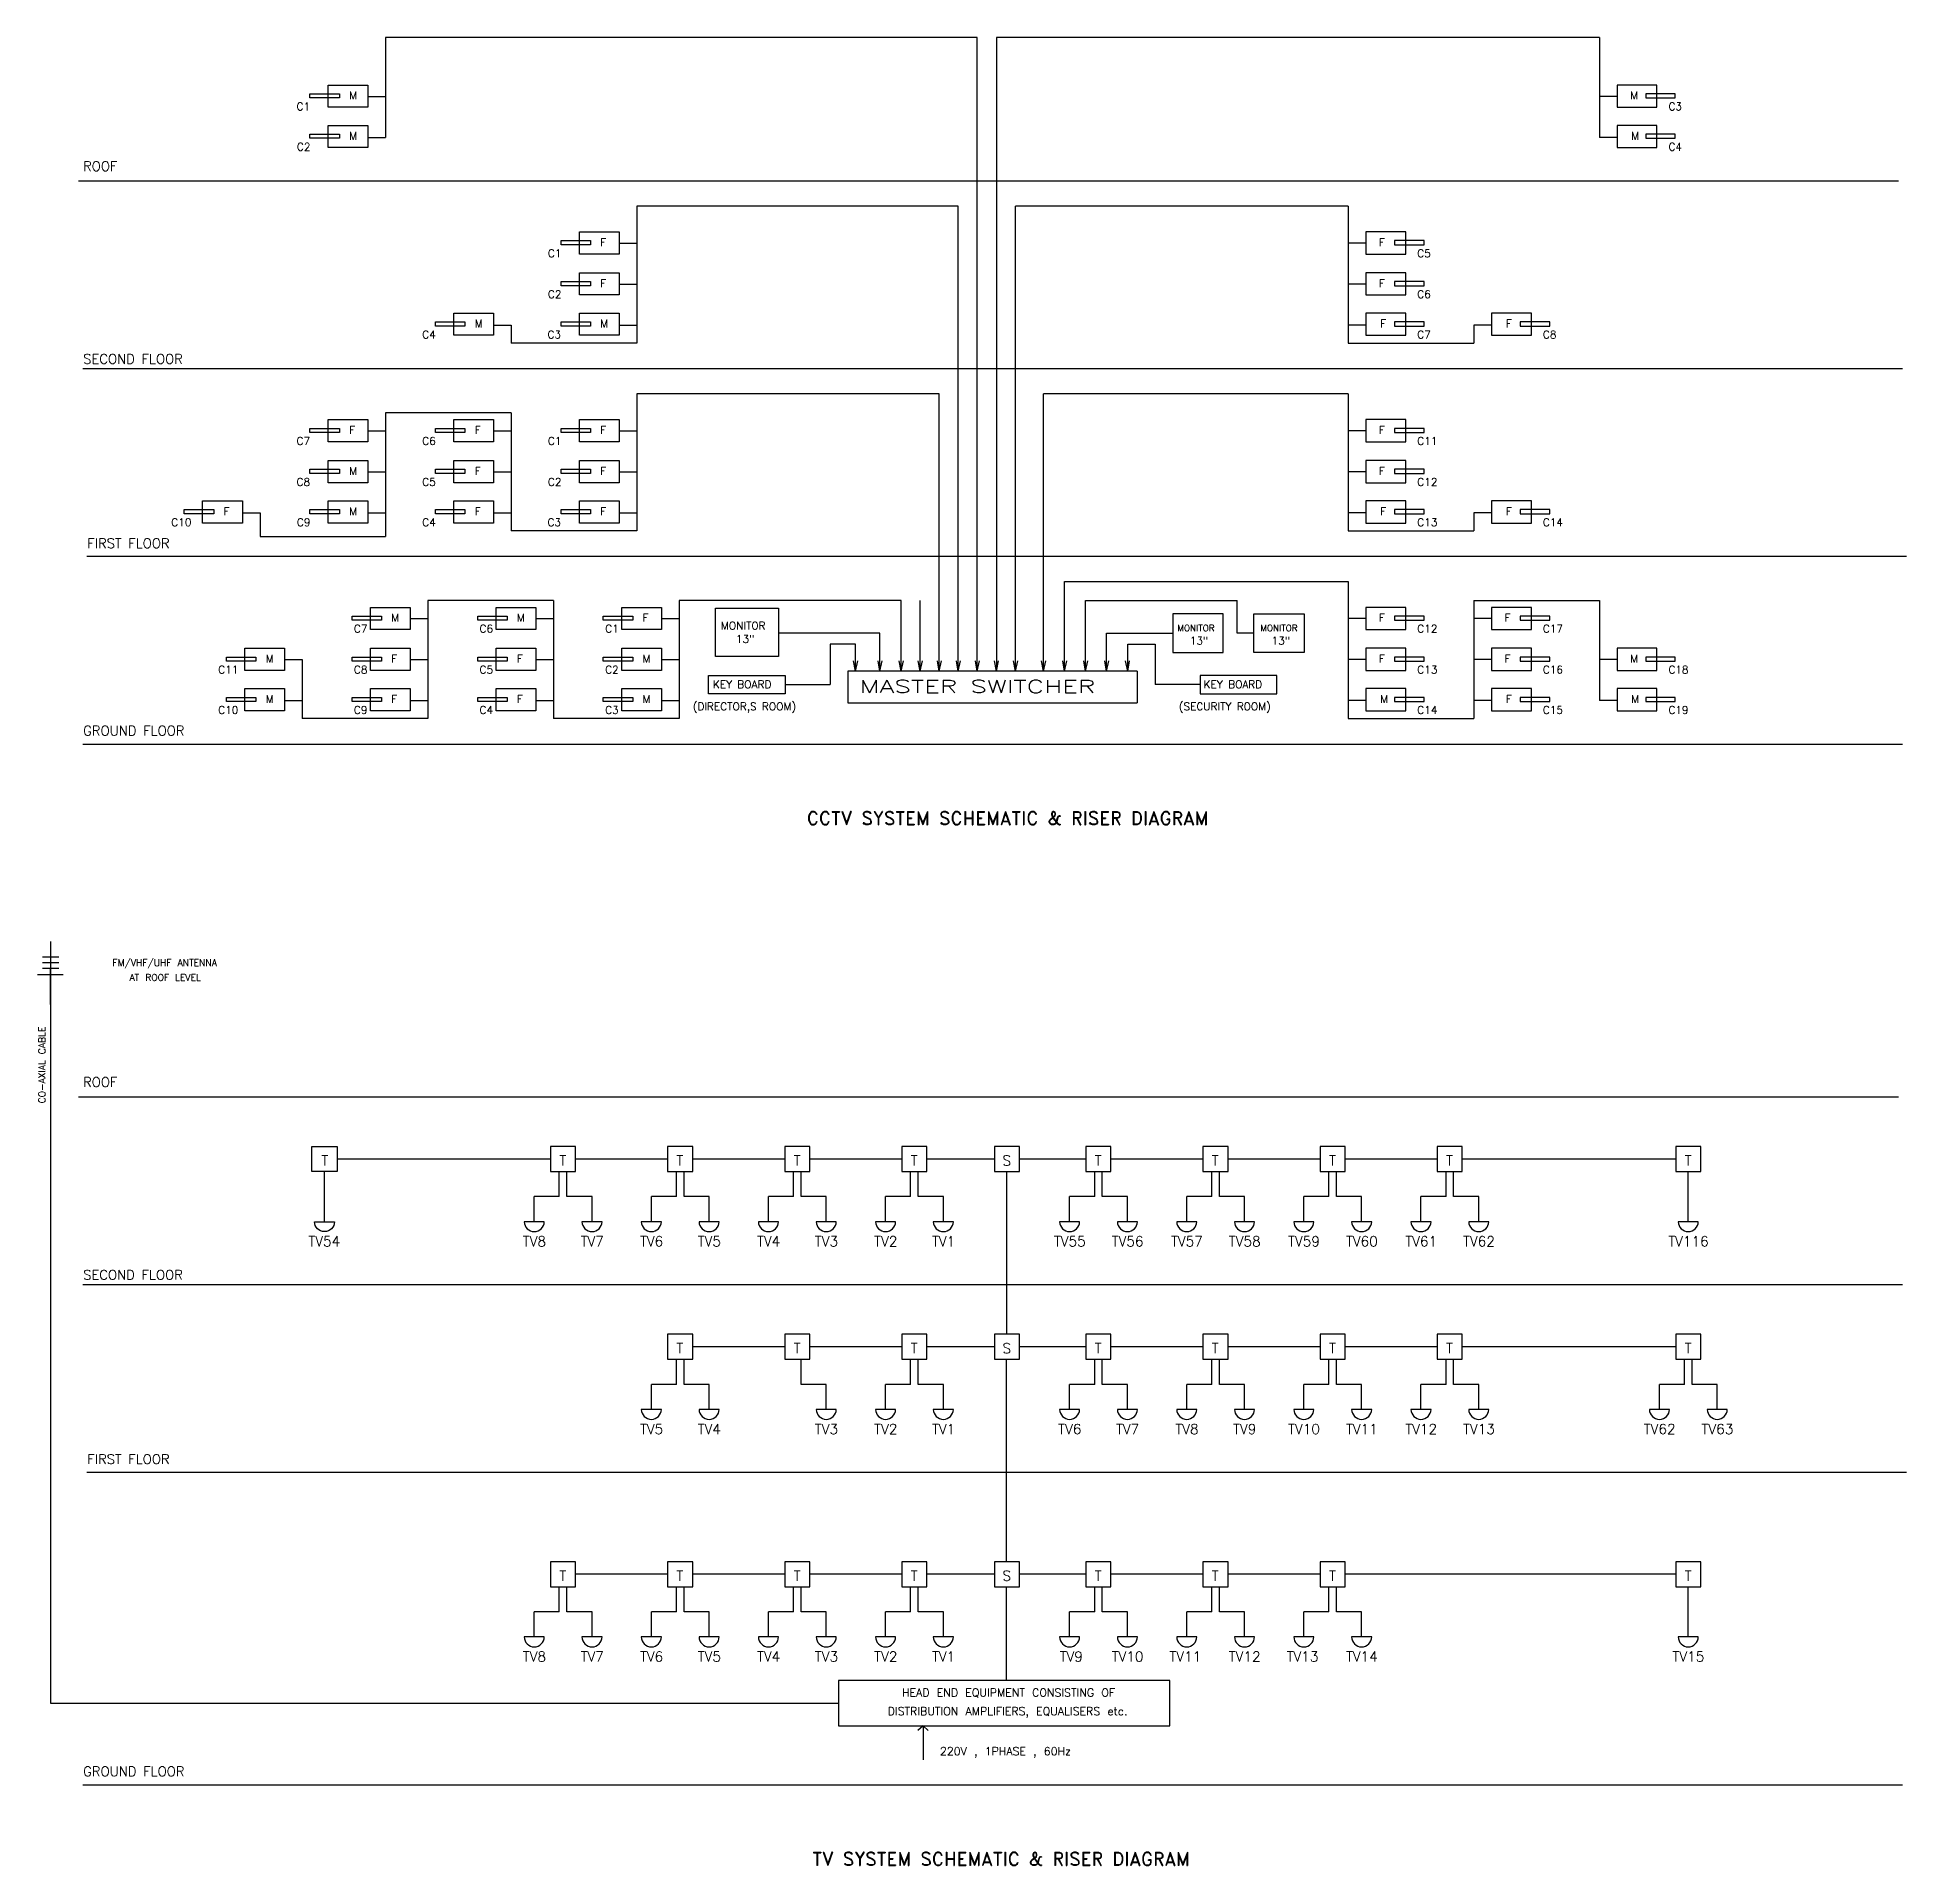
# Model space of a CAD drawing. Extents: x 216258.2 to 216327.9, y 130265.6 to 130333.8.
import ezdxf
from ezdxf.enums import TextEntityAlignment as Align

# ---------------------------------------------------------------- set-up
doc = ezdxf.new("R2010")
doc.units = 0
doc.header["$LTSCALE"] = 1000
doc.header["$MEASUREMENT"] = 0
doc.linetypes.add('DASHDOT', pattern=[1, 0.5, -0.25, 0, -0.25])
doc.linetypes.add('USTATION2', pattern=[1, 0.75, -0.25])
doc.layers.add('CCTV', color=7, linetype='CONTINUOUS')
doc.layers.add('TV', color=100, linetype='CONTINUOUS')
doc.styles.add('ROMAND', font='ROMAND.shx', dxfattribs={"height": 1000})
doc.styles.add('ROMANS', font='ROMANS.shx', dxfattribs={"height": 200})
doc.styles.get("Standard").update_dxf_attribs({"font": 'TXT.shx', "height": 200})

msp = doc.modelspace()

# ---------------------------------------------------------------- linework, layer by layer
at = {"layer": 'CCTV', "color": 4}
for p, q in [((216271.148, 130333.847), (216271.148, 130330.118)), ((216293.214, 130333.847), (216271.148, 130333.847)), ((216316.421, 130333.847), (216293.925, 130333.847)), ((216316.421, 130333.847), (216316.421, 130330.118)), ((216280.518, 130327.553), (216280.518, 130322.443)), ((216292.503, 130327.553), (216280.518, 130327.553)), ((216307.051, 130327.553), (216294.635, 130327.553)), ((216307.051, 130327.553), (216307.051, 130322.443)), ((216275.833, 130323.115), (216275.833, 130322.443)), ((216311.736, 130323.115), (216311.736, 130322.443)), ((216280.518, 130320.55), (216280.518, 130315.44)), ((216291.792, 130320.55), (216280.518, 130320.55)), ((216307.051, 130320.55), (216295.679, 130320.55)), ((216307.051, 130320.55), (216307.051, 130315.44)), ((216275.833, 130319.842), (216271.148, 130319.842)), ((216271.148, 130319.842), (216271.148, 130315.229)), ((216275.833, 130319.842), (216275.833, 130315.44)), ((216266.463, 130316.113), (216266.463, 130315.229)), ((216311.736, 130316.113), (216311.736, 130315.44)), ((216266.463, 130315.229), (216271.148, 130315.229)), ((216307.051, 130313.548), (216307.051, 130308.438)), ((216272.723, 130312.839), (216272.723, 130308.438)), ((216277.408, 130312.839), (216277.408, 130308.438)), ((216282.093, 130312.839), (216282.093, 130308.438)), ((216302.904, 130311.623), (216302.904, 130312.839)), ((216311.736, 130312.839), (216311.736, 130308.438)), ((216311.736, 130312.839), (216316.421, 130312.839)), ((216316.421, 130312.839), (216316.421, 130309.11)), ((216289.584, 130311.623), (216285.8, 130311.623)), ((216288.669, 130311.218), (216287.725, 130311.218)), ((216287.725, 130311.218), (216287.725, 130309.702)), ((216298.039, 130311.623), (216300.502, 130311.623)), ((216298.826, 130311.218), (216299.844, 130311.218)), ((216299.844, 130311.218), (216299.844, 130309.702)), ((216303.528, 130311.623), (216302.904, 130311.623)), ((216268.038, 130310.638), (216268.038, 130308.438)), ((216286.044, 130309.702), (216287.725, 130309.702)), ((216299.182, 130310.207), (216288.387, 130310.207)), ((216288.387, 130310.207), (216288.387, 130309.023)), ((216299.182, 130310.207), (216299.182, 130309.023)), ((216301.525, 130309.702), (216299.844, 130309.702)), ((216288.387, 130309.023), (216299.182, 130309.023))]:
    msp.add_line(p, q, dxfattribs=at)
at = {"layer": 'CCTV', "color": 4, "linetype": 'Continuous'}
for p, q in [((216293.214, 130311.794), (216293.214, 130333.847)), ((216293.925, 130333.847), (216293.925, 130311.794)), ((216270.488, 130331.646), (216271.148, 130331.646)), ((216317.081, 130331.646), (216316.421, 130331.646)), ((216270.488, 130330.118), (216271.148, 130330.118)), ((216317.081, 130330.118), (216316.421, 130330.118)), ((216292.503, 130311.794), (216292.503, 130327.553)), ((216294.635, 130311.794), (216294.635, 130327.553)), ((216279.858, 130326.171), (216280.518, 130326.171)), ((216307.711, 130326.171), (216307.051, 130326.171)), ((216279.858, 130324.643), (216280.518, 130324.643)), ((216307.711, 130324.643), (216307.051, 130324.643)), ((216275.173, 130323.115), (216275.833, 130323.115)), ((216279.858, 130323.115), (216280.518, 130323.115)), ((216307.711, 130323.115), (216307.051, 130323.115)), ((216312.396, 130323.115), (216311.736, 130323.115)), ((216280.518, 130322.443), (216275.833, 130322.443)), ((216307.051, 130322.443), (216311.736, 130322.443)), ((216291.792, 130310.207), (216291.792, 130320.55)), ((216295.679, 130310.207), (216295.679, 130320.55)), ((216270.488, 130319.169), (216271.148, 130319.169)), ((216275.173, 130319.169), (216275.833, 130319.169)), ((216279.858, 130319.169), (216280.518, 130319.169)), ((216307.711, 130319.169), (216307.051, 130319.169)), ((216270.488, 130317.641), (216271.148, 130317.641)), ((216275.173, 130317.641), (216275.833, 130317.641)), ((216279.858, 130317.641), (216280.518, 130317.641)), ((216307.711, 130317.641), (216307.051, 130317.641)), ((216265.803, 130316.113), (216266.463, 130316.113)), ((216270.488, 130316.113), (216271.148, 130316.113)), ((216275.173, 130316.113), (216275.833, 130316.113)), ((216279.858, 130316.113), (216280.518, 130316.113)), ((216307.711, 130316.113), (216307.051, 130316.113)), ((216312.396, 130316.113), (216311.736, 130316.113)), ((216280.518, 130315.44), (216275.833, 130315.44)), ((216307.051, 130315.44), (216311.736, 130315.44)), ((216296.465, 130310.207), (216296.465, 130313.548)), ((216296.465, 130313.548), (216307.051, 130313.548)), ((216277.408, 130312.839), (216272.723, 130312.839)), ((216290.37, 130312.839), (216282.093, 130312.839)), ((216290.37, 130310.207), (216290.37, 130312.839)), ((216291.081, 130310.207), (216291.081, 130312.839)), ((216297.253, 130310.207), (216297.253, 130312.839)), ((216297.253, 130312.839), (216302.904, 130312.839)), ((216272.063, 130312.166), (216272.723, 130312.166)), ((216276.748, 130312.166), (216277.408, 130312.166)), ((216281.433, 130312.166), (216282.093, 130312.166)), ((216292.503, 130310.207), (216292.503, 130311.794)), ((216293.214, 130310.207), (216293.214, 130311.794)), ((216293.925, 130311.794), (216293.925, 130310.207)), ((216294.635, 130310.207), (216294.635, 130311.794)), ((216307.711, 130312.166), (216307.051, 130312.166)), ((216312.396, 130312.166), (216311.736, 130312.166)), ((216288.669, 130310.207), (216288.669, 130311.218)), ((216289.584, 130310.207), (216289.584, 130311.623)), ((216298.039, 130310.207), (216298.039, 130311.623)), ((216298.826, 130310.207), (216298.826, 130311.218)), ((216267.378, 130310.638), (216268.038, 130310.638)), ((216272.063, 130310.638), (216272.723, 130310.638)), ((216276.748, 130310.638), (216277.408, 130310.638)), ((216281.433, 130310.638), (216282.093, 130310.638)), ((216288.669, 130310.207), (216288.602, 130310.592)), ((216288.669, 130310.207), (216288.755, 130310.585)), ((216289.584, 130310.207), (216289.517, 130310.592)), ((216289.584, 130310.207), (216289.67, 130310.585)), ((216290.37, 130310.207), (216290.304, 130310.592)), ((216290.37, 130310.207), (216290.457, 130310.585)), ((216291.081, 130310.207), (216291.015, 130310.592)), ((216291.081, 130310.207), (216291.168, 130310.585)), ((216291.792, 130310.207), (216291.726, 130310.592)), ((216291.792, 130310.207), (216291.878, 130310.585)), ((216292.503, 130310.207), (216292.436, 130310.592)), ((216292.503, 130310.207), (216292.589, 130310.585)), ((216293.214, 130310.207), (216293.147, 130310.592)), ((216293.214, 130310.207), (216293.3, 130310.585)), ((216293.925, 130310.207), (216293.858, 130310.592)), ((216293.925, 130310.207), (216294.011, 130310.585)), ((216294.635, 130310.207), (216294.569, 130310.592)), ((216294.635, 130310.207), (216294.722, 130310.585)), ((216295.679, 130310.207), (216295.613, 130310.592)), ((216295.679, 130310.207), (216295.766, 130310.585)), ((216296.465, 130310.207), (216296.399, 130310.592)), ((216296.465, 130310.207), (216296.552, 130310.585)), ((216297.253, 130310.207), (216297.186, 130310.592)), ((216297.253, 130310.207), (216297.339, 130310.585)), ((216298.039, 130310.207), (216297.973, 130310.592)), ((216298.039, 130310.207), (216298.125, 130310.585)), ((216298.826, 130310.207), (216298.739, 130310.585)), ((216298.826, 130310.207), (216298.892, 130310.592)), ((216307.711, 130310.638), (216307.051, 130310.638)), ((216312.396, 130310.638), (216311.736, 130310.638)), ((216317.081, 130310.638), (216316.421, 130310.638)), ((216267.378, 130309.11), (216268.038, 130309.11)), ((216272.063, 130309.11), (216272.723, 130309.11)), ((216276.748, 130309.11), (216277.408, 130309.11)), ((216281.433, 130309.11), (216282.093, 130309.11)), ((216307.711, 130309.11), (216307.051, 130309.11)), ((216312.396, 130309.11), (216311.736, 130309.11)), ((216317.081, 130309.11), (216316.421, 130309.11)), ((216272.723, 130308.438), (216268.038, 130308.438)), ((216282.093, 130308.438), (216277.408, 130308.438)), ((216307.051, 130308.438), (216311.736, 130308.438))]:
    msp.add_line(p, q, dxfattribs=at)
at = {"layer": 'CCTV', "color": 0, "linetype": 'DASHDOT'}
for p, q in [((216259.695, 130328.494), (216327.568, 130328.494)), ((216259.848, 130321.492), (216327.721, 130321.492)), ((216260.001, 130314.489), (216327.874, 130314.489)), ((216259.848, 130307.487), (216327.721, 130307.487)), ((216259.695, 130294.33), (216327.568, 130294.33)), ((216259.848, 130287.328), (216327.721, 130287.328)), ((216260.001, 130280.325), (216327.874, 130280.325)), ((216259.848, 130268.665), (216327.721, 130268.665))]:
    msp.add_line(p, q, dxfattribs=at)
at = {"layer": 'CCTV', "color": 4, "linetype": 'Continuous'}
for points in [[(216269.006, 130332.065), (216270.488, 130332.065), (216270.488, 130331.241), (216269.006, 130331.241)], [(216318.563, 130332.065), (216317.081, 130332.065), (216317.081, 130331.241), (216318.563, 130331.241)], [(216268.321, 130331.74), (216269.421, 130331.74), (216269.421, 130331.586), (216268.321, 130331.586)], [(216319.248, 130331.74), (216318.148, 130331.74), (216318.148, 130331.586), (216319.248, 130331.586)], [(216269.006, 130330.56), (216270.488, 130330.56), (216270.488, 130329.736), (216269.006, 130329.736)], [(216318.563, 130330.56), (216317.081, 130330.56), (216317.081, 130329.736), (216318.563, 130329.736)], [(216268.321, 130330.236), (216269.421, 130330.236), (216269.421, 130330.081), (216268.321, 130330.081)], [(216319.248, 130330.236), (216318.148, 130330.236), (216318.148, 130330.081), (216319.248, 130330.081)], [(216278.376, 130326.59), (216279.858, 130326.59), (216279.858, 130325.766), (216278.376, 130325.766)], [(216309.193, 130326.59), (216307.711, 130326.59), (216307.711, 130325.766), (216309.193, 130325.766)], [(216277.69, 130326.266), (216278.791, 130326.266), (216278.791, 130326.111), (216277.69, 130326.111)], [(216309.879, 130326.266), (216308.778, 130326.266), (216308.778, 130326.111), (216309.879, 130326.111)], [(216278.376, 130325.062), (216279.858, 130325.062), (216279.858, 130324.238), (216278.376, 130324.238)], [(216309.193, 130325.062), (216307.711, 130325.062), (216307.711, 130324.238), (216309.193, 130324.238)], [(216277.69, 130324.738), (216278.791, 130324.738), (216278.791, 130324.583), (216277.69, 130324.583)], [(216309.879, 130324.738), (216308.778, 130324.738), (216308.778, 130324.583), (216309.879, 130324.583)], [(216273.005, 130323.233), (216274.106, 130323.233), (216274.106, 130323.079), (216273.005, 130323.079)], [(216273.691, 130323.558), (216275.173, 130323.558), (216275.173, 130322.734), (216273.691, 130322.734)], [(216277.69, 130323.233), (216278.791, 130323.233), (216278.791, 130323.079), (216277.69, 130323.079)], [(216278.376, 130323.558), (216279.858, 130323.558), (216279.858, 130322.734), (216278.376, 130322.734)], [(216309.193, 130323.558), (216307.711, 130323.558), (216307.711, 130322.734), (216309.193, 130322.734)], [(216309.879, 130323.233), (216308.778, 130323.233), (216308.778, 130323.079), (216309.879, 130323.079)], [(216313.878, 130323.558), (216312.396, 130323.558), (216312.396, 130322.734), (216313.878, 130322.734)], [(216314.564, 130323.233), (216313.463, 130323.233), (216313.463, 130323.079), (216314.564, 130323.079)], [(216269.006, 130319.588), (216270.488, 130319.588), (216270.488, 130318.764), (216269.006, 130318.764)], [(216273.691, 130319.588), (216275.173, 130319.588), (216275.173, 130318.764), (216273.691, 130318.764)], [(216278.376, 130319.588), (216279.858, 130319.588), (216279.858, 130318.764), (216278.376, 130318.764)], [(216309.193, 130319.588), (216307.711, 130319.588), (216307.711, 130318.764), (216309.193, 130318.764)], [(216268.321, 130319.263), (216269.421, 130319.263), (216269.421, 130319.109), (216268.321, 130319.109)], [(216273.005, 130319.263), (216274.106, 130319.263), (216274.106, 130319.109), (216273.005, 130319.109)], [(216277.69, 130319.263), (216278.791, 130319.263), (216278.791, 130319.109), (216277.69, 130319.109)], [(216309.879, 130319.263), (216308.778, 130319.263), (216308.778, 130319.109), (216309.879, 130319.109)], [(216269.006, 130318.06), (216270.488, 130318.06), (216270.488, 130317.236), (216269.006, 130317.236)], [(216273.691, 130318.06), (216275.173, 130318.06), (216275.173, 130317.236), (216273.691, 130317.236)], [(216278.376, 130318.06), (216279.858, 130318.06), (216279.858, 130317.236), (216278.376, 130317.236)], [(216309.193, 130318.06), (216307.711, 130318.06), (216307.711, 130317.236), (216309.193, 130317.236)], [(216268.321, 130317.735), (216269.421, 130317.735), (216269.421, 130317.581), (216268.321, 130317.581)], [(216273.005, 130317.735), (216274.106, 130317.735), (216274.106, 130317.581), (216273.005, 130317.581)], [(216277.69, 130317.735), (216278.791, 130317.735), (216278.791, 130317.581), (216277.69, 130317.581)], [(216309.879, 130317.735), (216308.778, 130317.735), (216308.778, 130317.581), (216309.879, 130317.581)], [(216263.636, 130316.231), (216264.736, 130316.231), (216264.736, 130316.076), (216263.636, 130316.076)], [(216264.321, 130316.555), (216265.803, 130316.555), (216265.803, 130315.731), (216264.321, 130315.731)], [(216268.321, 130316.231), (216269.421, 130316.231), (216269.421, 130316.076), (216268.321, 130316.076)], [(216269.006, 130316.555), (216270.488, 130316.555), (216270.488, 130315.731), (216269.006, 130315.731)], [(216273.005, 130316.231), (216274.106, 130316.231), (216274.106, 130316.076), (216273.005, 130316.076)], [(216273.691, 130316.555), (216275.173, 130316.555), (216275.173, 130315.731), (216273.691, 130315.731)], [(216277.69, 130316.231), (216278.791, 130316.231), (216278.791, 130316.076), (216277.69, 130316.076)], [(216278.376, 130316.555), (216279.858, 130316.555), (216279.858, 130315.731), (216278.376, 130315.731)], [(216309.193, 130316.555), (216307.711, 130316.555), (216307.711, 130315.731), (216309.193, 130315.731)], [(216309.879, 130316.231), (216308.778, 130316.231), (216308.778, 130316.076), (216309.879, 130316.076)], [(216313.878, 130316.555), (216312.396, 130316.555), (216312.396, 130315.731), (216313.878, 130315.731)], [(216314.564, 130316.231), (216313.463, 130316.231), (216313.463, 130316.076), (216314.564, 130316.076)], [(216270.581, 130312.585), (216272.063, 130312.585), (216272.063, 130311.761), (216270.581, 130311.761)], [(216275.266, 130312.585), (216276.748, 130312.585), (216276.748, 130311.761), (216275.266, 130311.761)], [(216279.951, 130312.585), (216281.433, 130312.585), (216281.433, 130311.761), (216279.951, 130311.761)], [(216283.453, 130312.561), (216285.8, 130312.561), (216285.8, 130310.756), (216283.453, 130310.756)], [(216309.193, 130312.585), (216307.711, 130312.585), (216307.711, 130311.761), (216309.193, 130311.761)], [(216313.878, 130312.585), (216312.396, 130312.585), (216312.396, 130311.761), (216313.878, 130311.761)], [(216269.895, 130312.261), (216270.996, 130312.261), (216270.996, 130312.106), (216269.895, 130312.106)], [(216274.58, 130312.261), (216275.681, 130312.261), (216275.681, 130312.106), (216274.58, 130312.106)], [(216279.265, 130312.261), (216280.366, 130312.261), (216280.366, 130312.106), (216279.265, 130312.106)], [(216302.379, 130312.345), (216300.502, 130312.345), (216300.502, 130310.901), (216302.379, 130310.901)], [(216303.528, 130312.345), (216305.405, 130312.345), (216305.405, 130310.901), (216303.528, 130310.901)], [(216309.879, 130312.261), (216308.778, 130312.261), (216308.778, 130312.106), (216309.879, 130312.106)], [(216314.564, 130312.261), (216313.463, 130312.261), (216313.463, 130312.106), (216314.564, 130312.106)], [(216265.896, 130311.057), (216267.378, 130311.057), (216267.378, 130310.233), (216265.896, 130310.233)], [(216270.581, 130311.057), (216272.063, 130311.057), (216272.063, 130310.233), (216270.581, 130310.233)], [(216275.266, 130311.057), (216276.748, 130311.057), (216276.748, 130310.233), (216275.266, 130310.233)], [(216279.951, 130311.057), (216281.433, 130311.057), (216281.433, 130310.233), (216279.951, 130310.233)], [(216309.193, 130311.057), (216307.711, 130311.057), (216307.711, 130310.233), (216309.193, 130310.233)], [(216313.878, 130311.057), (216312.396, 130311.057), (216312.396, 130310.233), (216313.878, 130310.233)], [(216318.563, 130311.057), (216317.081, 130311.057), (216317.081, 130310.233), (216318.563, 130310.233)], [(216265.211, 130310.733), (216266.311, 130310.733), (216266.311, 130310.578), (216265.211, 130310.578)], [(216269.895, 130310.733), (216270.996, 130310.733), (216270.996, 130310.578), (216269.895, 130310.578)], [(216274.58, 130310.733), (216275.681, 130310.733), (216275.681, 130310.578), (216274.58, 130310.578)], [(216279.265, 130310.733), (216280.366, 130310.733), (216280.366, 130310.578), (216279.265, 130310.578)], [(216309.879, 130310.733), (216308.778, 130310.733), (216308.778, 130310.578), (216309.879, 130310.578)], [(216314.564, 130310.733), (216313.463, 130310.733), (216313.463, 130310.578), (216314.564, 130310.578)], [(216319.248, 130310.733), (216318.148, 130310.733), (216318.148, 130310.578), (216319.248, 130310.578)], [(216283.186, 130310.045), (216286.044, 130310.045), (216286.044, 130309.358), (216283.186, 130309.358)], [(216304.383, 130310.045), (216301.525, 130310.045), (216301.525, 130309.358), (216304.383, 130309.358)], [(216265.211, 130309.228), (216266.311, 130309.228), (216266.311, 130309.074), (216265.211, 130309.074)], [(216265.896, 130309.553), (216267.378, 130309.553), (216267.378, 130308.729), (216265.896, 130308.729)], [(216269.895, 130309.228), (216270.996, 130309.228), (216270.996, 130309.074), (216269.895, 130309.074)], [(216270.581, 130309.553), (216272.063, 130309.553), (216272.063, 130308.729), (216270.581, 130308.729)], [(216274.58, 130309.228), (216275.681, 130309.228), (216275.681, 130309.074), (216274.58, 130309.074)], [(216275.266, 130309.553), (216276.748, 130309.553), (216276.748, 130308.729), (216275.266, 130308.729)], [(216279.265, 130309.228), (216280.366, 130309.228), (216280.366, 130309.074), (216279.265, 130309.074)], [(216279.951, 130309.553), (216281.433, 130309.553), (216281.433, 130308.729), (216279.951, 130308.729)], [(216309.193, 130309.553), (216307.711, 130309.553), (216307.711, 130308.729), (216309.193, 130308.729)], [(216309.879, 130309.228), (216308.778, 130309.228), (216308.778, 130309.074), (216309.879, 130309.074)], [(216313.878, 130309.553), (216312.396, 130309.553), (216312.396, 130308.729), (216313.878, 130308.729)], [(216314.564, 130309.228), (216313.463, 130309.228), (216313.463, 130309.074), (216314.564, 130309.074)], [(216318.563, 130309.553), (216317.081, 130309.553), (216317.081, 130308.729), (216318.563, 130308.729)], [(216319.248, 130309.228), (216318.148, 130309.228), (216318.148, 130309.074), (216319.248, 130309.074)]]:
    msp.add_3dface(points, dxfattribs=at)
at = {"layer": 'TV', "color": 4, "linetype": 'Continuous'}
for p, q in [((216258.644, 130300.116), (216258.644, 130271.71)), ((216258.644, 130297.773), (216258.644, 130299.088)), ((216258.644, 130271.71), (216288.038, 130271.71)), ((216291.191, 130270.867), (216291.001, 130270.692)), ((216291.191, 130270.867), (216291.191, 130269.595)), ((216291.191, 130270.867), (216291.38, 130270.692))]:
    msp.add_line(p, q, dxfattribs=at)
at = {"layer": 'TV', "color": 4}
msp.add_line((216294.319, 130285.473), (216294.319, 130291.539), dxfattribs=at)
at = {"layer": 'TV', "color": 4, "linetype": 'Continuous'}
for points in [[(216258.954, 130299.538), (216258.351, 130299.538)], [(216258.954, 130299.327), (216258.351, 130299.327)], [(216259.121, 130298.875), (216258.159, 130298.875)], [(216258.954, 130299.116), (216258.351, 130299.116)], [(216268.867, 130290.603), (216268.867, 130291.539)], [(216277.625, 130290.603), (216277.625, 130291.539)], [(216277.908, 130290.603), (216277.908, 130291.539)], [(216281.663, 130292.007), (216278.231, 130292.007)], [(216281.993, 130290.603), (216281.993, 130291.539)], [(216282.276, 130290.603), (216282.276, 130291.539)], [(216286.031, 130292.007), (216282.599, 130292.007)], [(216286.361, 130290.603), (216286.361, 130291.539)], [(216286.644, 130290.603), (216286.644, 130291.539)], [(216290.399, 130292.007), (216286.967, 130292.007)], [(216290.729, 130290.603), (216290.729, 130291.539)], [(216291.012, 130290.603), (216291.012, 130291.539)], [(216293.851, 130292.007), (216291.335, 130292.007)], [(216297.263, 130292.007), (216294.787, 130292.007)], [(216297.593, 130290.603), (216297.593, 130291.539)], [(216297.876, 130290.603), (216297.876, 130291.539)], [(216301.631, 130292.007), (216298.199, 130292.007)], [(216301.961, 130290.603), (216301.961, 130291.539)], [(216302.244, 130290.603), (216302.244, 130291.539)], [(216305.999, 130292.007), (216302.567, 130292.007)], [(216306.329, 130290.603), (216306.329, 130291.539)], [(216306.612, 130290.603), (216306.612, 130291.539)], [(216310.367, 130292.007), (216306.935, 130292.007)], [(216310.697, 130290.603), (216310.697, 130291.539)], [(216310.98, 130290.603), (216310.98, 130291.539)], [(216319.73, 130290.603), (216319.73, 130291.539)], [(216268.867, 130289.667), (216268.867, 130290.603)], [(216277.625, 130290.603), (216276.689, 130290.603)], [(216276.689, 130289.667), (216276.689, 130290.603)], [(216278.844, 130290.603), (216277.908, 130290.603)], [(216278.844, 130289.667), (216278.844, 130290.603)], [(216281.993, 130290.603), (216281.057, 130290.603)], [(216281.057, 130289.667), (216281.057, 130290.603)], [(216283.212, 130290.603), (216282.276, 130290.603)], [(216283.212, 130289.667), (216283.212, 130290.603)], [(216286.361, 130290.603), (216285.425, 130290.603)], [(216285.425, 130289.667), (216285.425, 130290.603)], [(216287.58, 130290.603), (216286.644, 130290.603)], [(216287.58, 130289.667), (216287.58, 130290.603)], [(216290.729, 130290.603), (216289.793, 130290.603)], [(216289.793, 130289.667), (216289.793, 130290.603)], [(216291.948, 130290.603), (216291.012, 130290.603)], [(216291.948, 130289.667), (216291.948, 130290.603)], [(216297.593, 130290.603), (216296.657, 130290.603)], [(216296.657, 130289.667), (216296.657, 130290.603)], [(216298.812, 130290.603), (216297.876, 130290.603)], [(216298.812, 130289.667), (216298.812, 130290.603)], [(216301.961, 130290.603), (216301.025, 130290.603)], [(216301.025, 130289.667), (216301.025, 130290.603)], [(216303.18, 130290.603), (216302.244, 130290.603)], [(216303.18, 130289.667), (216303.18, 130290.603)], [(216306.329, 130290.603), (216305.393, 130290.603)], [(216305.393, 130289.667), (216305.393, 130290.603)], [(216307.548, 130290.603), (216306.612, 130290.603)], [(216307.548, 130289.667), (216307.548, 130290.603)], [(216310.697, 130290.603), (216309.761, 130290.603)], [(216309.761, 130289.667), (216309.761, 130290.603)], [(216311.916, 130290.603), (216310.98, 130290.603)], [(216311.916, 130289.667), (216311.916, 130290.603)], [(216319.73, 130289.667), (216319.73, 130290.603)], [(216268.493, 130289.667), (216269.242, 130289.667)], [(216277.064, 130289.667), (216276.315, 130289.667)], [(216279.219, 130289.667), (216278.47, 130289.667)], [(216281.432, 130289.667), (216280.683, 130289.667)], [(216283.587, 130289.667), (216282.838, 130289.667)], [(216285.8, 130289.667), (216285.051, 130289.667)], [(216287.955, 130289.667), (216287.206, 130289.667)], [(216290.168, 130289.667), (216289.419, 130289.667)], [(216292.323, 130289.667), (216291.574, 130289.667)], [(216297.032, 130289.667), (216296.283, 130289.667)], [(216299.187, 130289.667), (216298.438, 130289.667)], [(216301.4, 130289.667), (216300.651, 130289.667)], [(216303.555, 130289.667), (216302.806, 130289.667)], [(216305.768, 130289.667), (216305.019, 130289.667)], [(216307.923, 130289.667), (216307.174, 130289.667)], [(216310.136, 130289.667), (216309.387, 130289.667)], [(216312.291, 130289.667), (216311.542, 130289.667)], [(216320.105, 130289.667), (216319.356, 130289.667)], [(216286.031, 130285.005), (216282.599, 130285.005)], [(216290.399, 130285.005), (216286.967, 130285.005)], [(216293.851, 130285.005), (216291.335, 130285.005)], [(216297.263, 130285.005), (216294.787, 130285.005)], [(216301.631, 130285.005), (216298.199, 130285.005)], [(216305.999, 130285.005), (216302.567, 130285.005)], [(216310.367, 130285.005), (216306.935, 130285.005)], [(216281.993, 130283.601), (216281.993, 130284.537)], [(216282.276, 130283.601), (216282.276, 130284.537)], [(216286.644, 130283.601), (216286.644, 130284.537)], [(216290.729, 130283.601), (216290.729, 130284.537)], [(216291.012, 130283.601), (216291.012, 130284.537)], [(216294.299, 130276.986), (216294.299, 130284.537)], [(216297.593, 130283.601), (216297.593, 130284.537)], [(216297.876, 130283.601), (216297.876, 130284.537)], [(216301.961, 130283.601), (216301.961, 130284.537)], [(216302.244, 130283.601), (216302.244, 130284.537)], [(216306.329, 130283.601), (216306.329, 130284.537)], [(216306.612, 130283.601), (216306.612, 130284.537)], [(216310.697, 130283.601), (216310.697, 130284.537)], [(216310.98, 130283.601), (216310.98, 130284.537)], [(216319.593, 130283.601), (216319.593, 130284.537)], [(216319.876, 130283.601), (216319.876, 130284.537)], [(216281.057, 130282.665), (216281.057, 130283.601)], [(216281.993, 130283.601), (216281.057, 130283.601)], [(216283.212, 130283.601), (216282.276, 130283.601)], [(216283.212, 130282.665), (216283.212, 130283.601)], [(216287.58, 130283.601), (216286.644, 130283.601)], [(216287.58, 130282.665), (216287.58, 130283.601)], [(216290.729, 130283.601), (216289.793, 130283.601)], [(216289.793, 130282.665), (216289.793, 130283.601)], [(216291.948, 130283.601), (216291.012, 130283.601)], [(216291.948, 130282.665), (216291.948, 130283.601)], [(216297.593, 130283.601), (216296.657, 130283.601)], [(216296.657, 130282.665), (216296.657, 130283.601)], [(216298.812, 130283.601), (216297.876, 130283.601)], [(216298.812, 130282.665), (216298.812, 130283.601)], [(216301.025, 130282.665), (216301.025, 130283.601)], [(216301.961, 130283.601), (216301.025, 130283.601)], [(216303.18, 130283.601), (216302.244, 130283.601)], [(216303.18, 130282.665), (216303.18, 130283.601)], [(216305.393, 130282.665), (216305.393, 130283.601)], [(216306.329, 130283.601), (216305.393, 130283.601)], [(216307.548, 130283.601), (216306.612, 130283.601)], [(216307.548, 130282.665), (216307.548, 130283.601)], [(216310.697, 130283.601), (216309.761, 130283.601)], [(216309.761, 130282.665), (216309.761, 130283.601)], [(216311.916, 130283.601), (216310.98, 130283.601)], [(216311.916, 130282.665), (216311.916, 130283.601)], [(216318.657, 130282.665), (216318.657, 130283.601)], [(216319.593, 130283.601), (216318.657, 130283.601)], [(216320.812, 130283.601), (216319.876, 130283.601)], [(216320.812, 130282.665), (216320.812, 130283.601)], [(216281.432, 130282.665), (216280.683, 130282.665)], [(216283.587, 130282.665), (216282.838, 130282.665)], [(216287.955, 130282.665), (216287.206, 130282.665)], [(216290.168, 130282.665), (216289.419, 130282.665)], [(216292.323, 130282.665), (216291.574, 130282.665)], [(216297.032, 130282.665), (216296.283, 130282.665)], [(216299.187, 130282.665), (216298.438, 130282.665)], [(216301.4, 130282.665), (216300.651, 130282.665)], [(216303.555, 130282.665), (216302.806, 130282.665)], [(216305.768, 130282.665), (216305.019, 130282.665)], [(216307.923, 130282.665), (216307.174, 130282.665)], [(216310.136, 130282.665), (216309.387, 130282.665)], [(216312.291, 130282.665), (216311.542, 130282.665)], [(216319.031, 130282.665), (216318.282, 130282.665)], [(216321.186, 130282.665), (216320.438, 130282.665)], [(216281.663, 130276.518), (216278.231, 130276.518)], [(216286.031, 130276.518), (216282.599, 130276.518)], [(216290.399, 130276.518), (216286.967, 130276.518)], [(216293.851, 130276.518), (216291.335, 130276.518)], [(216297.263, 130276.518), (216294.787, 130276.518)], [(216301.631, 130276.518), (216298.199, 130276.518)], [(216305.999, 130276.518), (216302.567, 130276.518)], [(216277.625, 130275.114), (216277.625, 130276.05)], [(216277.908, 130275.114), (216277.908, 130276.05)], [(216281.993, 130275.114), (216281.993, 130276.05)], [(216282.276, 130275.114), (216282.276, 130276.05)], [(216286.361, 130275.114), (216286.361, 130276.05)], [(216286.644, 130275.114), (216286.644, 130276.05)], [(216290.729, 130275.114), (216290.729, 130276.05)], [(216291.012, 130275.114), (216291.012, 130276.05)], [(216294.299, 130272.552), (216294.299, 130276.05)], [(216297.593, 130275.114), (216297.593, 130276.05)], [(216297.876, 130275.114), (216297.876, 130276.05)], [(216301.961, 130275.114), (216301.961, 130276.05)], [(216302.244, 130275.114), (216302.244, 130276.05)], [(216306.329, 130275.114), (216306.329, 130276.05)], [(216306.612, 130275.114), (216306.612, 130276.05)], [(216319.73, 130275.114), (216319.73, 130276.05)], [(216276.689, 130274.178), (216276.689, 130275.114)], [(216277.625, 130275.114), (216276.689, 130275.114)], [(216278.844, 130275.114), (216277.908, 130275.114)], [(216278.844, 130274.178), (216278.844, 130275.114)], [(216281.993, 130275.114), (216281.057, 130275.114)], [(216281.057, 130274.178), (216281.057, 130275.114)], [(216283.212, 130275.114), (216282.276, 130275.114)], [(216283.212, 130274.178), (216283.212, 130275.114)], [(216286.361, 130275.114), (216285.425, 130275.114)], [(216285.425, 130274.178), (216285.425, 130275.114)], [(216287.58, 130275.114), (216286.644, 130275.114)], [(216287.58, 130274.178), (216287.58, 130275.114)], [(216289.793, 130274.178), (216289.793, 130275.114)], [(216290.729, 130275.114), (216289.793, 130275.114)], [(216291.948, 130275.114), (216291.012, 130275.114)], [(216291.948, 130274.178), (216291.948, 130275.114)], [(216297.593, 130275.114), (216296.657, 130275.114)], [(216296.657, 130274.178), (216296.657, 130275.114)], [(216298.812, 130275.114), (216297.876, 130275.114)], [(216298.812, 130274.178), (216298.812, 130275.114)], [(216301.961, 130275.114), (216301.025, 130275.114)], [(216301.025, 130274.178), (216301.025, 130275.114)], [(216303.18, 130275.114), (216302.244, 130275.114)], [(216303.18, 130274.178), (216303.18, 130275.114)], [(216305.393, 130274.178), (216305.393, 130275.114)], [(216306.329, 130275.114), (216305.393, 130275.114)], [(216307.548, 130275.114), (216306.612, 130275.114)], [(216307.548, 130274.178), (216307.548, 130275.114)], [(216319.73, 130274.178), (216319.73, 130275.114)], [(216277.064, 130274.178), (216276.315, 130274.178)], [(216279.219, 130274.178), (216278.47, 130274.178)], [(216281.432, 130274.178), (216280.683, 130274.178)], [(216283.587, 130274.178), (216282.838, 130274.178)], [(216285.8, 130274.178), (216285.051, 130274.178)], [(216287.955, 130274.178), (216287.206, 130274.178)], [(216290.168, 130274.178), (216289.419, 130274.178)], [(216292.323, 130274.178), (216291.574, 130274.178)], [(216297.032, 130274.178), (216296.283, 130274.178)], [(216299.187, 130274.178), (216298.438, 130274.178)], [(216301.4, 130274.178), (216300.651, 130274.178)], [(216303.555, 130274.178), (216302.806, 130274.178)], [(216305.768, 130274.178), (216305.019, 130274.178)], [(216307.923, 130274.178), (216307.174, 130274.178)], [(216320.105, 130274.178), (216319.356, 130274.178)]]:
    msp.add_lwpolyline(points, dxfattribs=at)
at = {"layer": 'TV', "color": 4, "linetype": 'USTATION2', "ltscale": 0.5}
for points in [[(216277.295, 130292.007), (216269.335, 130292.007)], [(216319.262, 130292.007), (216311.303, 130292.007)], [(216319.262, 130285.005), (216311.303, 130285.005)], [(216319.262, 130276.518), (216306.935, 130276.518)]]:
    msp.add_lwpolyline(points, dxfattribs=at)
at = {"layer": 'TV', "color": 4, "linetype": 'Continuous'}
for points in [[(216269.242, 130289.667, -0.984689), (216268.493, 130289.667)], [(216276.315, 130289.667, 0.984689), (216277.064, 130289.667)], [(216278.47, 130289.667, 0.984689), (216279.219, 130289.667)], [(216280.683, 130289.667, 0.984689), (216281.432, 130289.667)], [(216282.838, 130289.667, 0.984689), (216283.587, 130289.667)], [(216285.051, 130289.667, 0.984689), (216285.8, 130289.667)], [(216287.206, 130289.667, 0.984689), (216287.955, 130289.667)], [(216289.419, 130289.667, 0.984689), (216290.168, 130289.667)], [(216291.574, 130289.667, 0.984689), (216292.323, 130289.667)], [(216296.283, 130289.667, 0.984689), (216297.032, 130289.667)], [(216298.438, 130289.667, 0.984689), (216299.187, 130289.667)], [(216300.651, 130289.667, 0.984689), (216301.4, 130289.667)], [(216302.806, 130289.667, 0.984689), (216303.555, 130289.667)], [(216305.019, 130289.667, 0.984689), (216305.768, 130289.667)], [(216307.174, 130289.667, 0.984689), (216307.923, 130289.667)], [(216309.387, 130289.667, 0.984689), (216310.136, 130289.667)], [(216311.542, 130289.667, 0.984689), (216312.291, 130289.667)], [(216319.356, 130289.667, 0.984689), (216320.105, 130289.667)], [(216280.683, 130282.665, 0.984689), (216281.432, 130282.665)], [(216282.838, 130282.665, 0.984689), (216283.587, 130282.665)], [(216287.206, 130282.665, 0.984689), (216287.955, 130282.665)], [(216289.419, 130282.665, 0.984689), (216290.168, 130282.665)], [(216291.574, 130282.665, 0.984689), (216292.323, 130282.665)], [(216296.283, 130282.665, 0.984689), (216297.032, 130282.665)], [(216298.438, 130282.665, 0.984689), (216299.187, 130282.665)], [(216300.651, 130282.665, 0.984689), (216301.4, 130282.665)], [(216302.806, 130282.665, 0.984689), (216303.555, 130282.665)], [(216305.019, 130282.665, 0.984689), (216305.768, 130282.665)], [(216307.174, 130282.665, 0.984689), (216307.923, 130282.665)], [(216309.387, 130282.665, 0.984689), (216310.136, 130282.665)], [(216311.542, 130282.665, 0.984689), (216312.291, 130282.665)], [(216318.282, 130282.665, 0.984689), (216319.031, 130282.665)], [(216320.438, 130282.665, 0.984689), (216321.186, 130282.665)], [(216276.315, 130274.178, 0.984689), (216277.064, 130274.178)], [(216278.47, 130274.178, 0.984689), (216279.219, 130274.178)], [(216280.683, 130274.178, 0.984689), (216281.432, 130274.178)], [(216282.838, 130274.178, 0.984689), (216283.587, 130274.178)], [(216285.051, 130274.178, 0.984689), (216285.8, 130274.178)], [(216287.206, 130274.178, 0.984689), (216287.955, 130274.178)], [(216289.419, 130274.178, 0.984689), (216290.168, 130274.178)], [(216291.574, 130274.178, 0.984689), (216292.323, 130274.178)], [(216296.283, 130274.178, 0.984689), (216297.032, 130274.178)], [(216298.438, 130274.178, 0.984689), (216299.187, 130274.178)], [(216300.651, 130274.178, 0.984689), (216301.4, 130274.178)], [(216302.806, 130274.178, 0.984689), (216303.555, 130274.178)], [(216305.019, 130274.178, 0.984689), (216305.768, 130274.178)], [(216307.174, 130274.178, 0.984689), (216307.923, 130274.178)], [(216319.356, 130274.178, 0.984689), (216320.105, 130274.178)]]:
    msp.add_lwpolyline(points, format="xyb", dxfattribs=at)
for points in [[(216269.335, 130291.539), (216268.399, 130291.539), (216268.399, 130292.475), (216269.335, 130292.475)], [(216277.295, 130291.539), (216278.231, 130291.539), (216278.231, 130292.475), (216277.295, 130292.475)], [(216281.663, 130291.539), (216282.599, 130291.539), (216282.599, 130292.475), (216281.663, 130292.475)], [(216286.031, 130291.539), (216286.967, 130291.539), (216286.967, 130292.475), (216286.031, 130292.475)], [(216290.399, 130291.539), (216291.335, 130291.539), (216291.335, 130292.475), (216290.399, 130292.475)], [(216293.851, 130291.539), (216294.787, 130291.539), (216294.787, 130292.475), (216293.851, 130292.475)], [(216297.263, 130291.539), (216298.199, 130291.539), (216298.199, 130292.475), (216297.263, 130292.475)], [(216301.631, 130291.539), (216302.567, 130291.539), (216302.567, 130292.475), (216301.631, 130292.475)], [(216305.999, 130291.539), (216306.935, 130291.539), (216306.935, 130292.475), (216305.999, 130292.475)], [(216310.367, 130291.539), (216311.303, 130291.539), (216311.303, 130292.475), (216310.367, 130292.475)], [(216319.262, 130291.539), (216320.198, 130291.539), (216320.198, 130292.475), (216319.262, 130292.475)], [(216281.663, 130284.537), (216282.599, 130284.537), (216282.599, 130285.473), (216281.663, 130285.473)], [(216286.031, 130284.537), (216286.967, 130284.537), (216286.967, 130285.473), (216286.031, 130285.473)], [(216290.399, 130284.537), (216291.335, 130284.537), (216291.335, 130285.473), (216290.399, 130285.473)], [(216293.851, 130284.537), (216294.787, 130284.537), (216294.787, 130285.473), (216293.851, 130285.473)], [(216297.263, 130284.537), (216298.199, 130284.537), (216298.199, 130285.473), (216297.263, 130285.473)], [(216301.631, 130284.537), (216302.567, 130284.537), (216302.567, 130285.473), (216301.631, 130285.473)], [(216305.999, 130284.537), (216306.935, 130284.537), (216306.935, 130285.473), (216305.999, 130285.473)], [(216310.367, 130284.537), (216311.303, 130284.537), (216311.303, 130285.473), (216310.367, 130285.473)], [(216319.262, 130284.537), (216320.198, 130284.537), (216320.198, 130285.473), (216319.262, 130285.473)], [(216277.295, 130276.05), (216278.231, 130276.05), (216278.231, 130276.986), (216277.295, 130276.986)], [(216281.663, 130276.05), (216282.599, 130276.05), (216282.599, 130276.986), (216281.663, 130276.986)], [(216286.031, 130276.05), (216286.967, 130276.05), (216286.967, 130276.986), (216286.031, 130276.986)], [(216290.399, 130276.05), (216291.335, 130276.05), (216291.335, 130276.986), (216290.399, 130276.986)], [(216293.851, 130276.05), (216294.787, 130276.05), (216294.787, 130276.986), (216293.851, 130276.986)], [(216297.263, 130276.05), (216298.199, 130276.05), (216298.199, 130276.986), (216297.263, 130276.986)], [(216301.631, 130276.05), (216302.567, 130276.05), (216302.567, 130276.986), (216301.631, 130276.986)], [(216305.999, 130276.05), (216306.935, 130276.05), (216306.935, 130276.986), (216305.999, 130276.986)], [(216319.262, 130276.05), (216320.198, 130276.05), (216320.198, 130276.986), (216319.262, 130276.986)], [(216300.393, 130270.867), (216300.393, 130272.552), (216288.038, 130272.552), (216288.038, 130270.867)]]:
    msp.add_3dface(points, dxfattribs=at)

# ---------------------------------------------------------------- texts
at = {"layer": 'CCTV', "color": 4, "linetype": 'Continuous', "style": 'ROMANS'}
for s, height, p in [('C1', 0.288, (216267.825, 130331.125)), ('M', 0.288, (216269.784, 130331.536)), ('M', 0.288, (216317.565, 130331.536)), ('C3', 0.288, (216318.99, 130331.125)), ('C2', 0.288, (216267.838, 130329.62)), ('M', 0.288, (216269.784, 130330.031)), ('M', 0.288, (216317.606, 130330.031)), ('C4', 0.288, (216318.99, 130329.62)), ('C1', 0.288, (216277.194, 130325.65)), ('F', 0.288, (216279.154, 130326.061)), ('F', 0.288, (216308.196, 130326.061)), ('C5', 0.288, (216309.62, 130325.646)), ('C2', 0.288, (216277.194, 130324.122)), ('F', 0.288, (216279.154, 130324.533)), ('F', 0.288, (216308.196, 130324.533)), ('C6', 0.288, (216309.62, 130324.122)), ('C4', 0.288, (216272.51, 130322.618)), ('M', 0.288, (216274.469, 130323.029)), ('C3', 0.288, (216277.181, 130322.618)), ('M', 0.288, (216279.154, 130323.029)), ('F', 0.288, (216308.237, 130323.029)), ('C7', 0.288, (216309.62, 130322.618)), ('F', 0.288, (216312.922, 130323.029)), ('C8', 0.288, (216314.305, 130322.618)), ('C7', 0.288, (216267.825, 130318.648)), ('F', 0.288, (216269.784, 130319.059)), ('C6', 0.288, (216272.51, 130318.648)), ('F', 0.288, (216274.469, 130319.059)), ('C1', 0.288, (216277.194, 130318.648)), ('F', 0.288, (216279.154, 130319.059)), ('F', 0.288, (216308.196, 130319.059)), ('C11', 0.288, (216309.62, 130318.648)), ('C8', 0.288, (216267.825, 130317.12)), ('M', 0.288, (216269.784, 130317.531)), ('C5', 0.288, (216272.51, 130317.12)), ('F', 0.288, (216274.469, 130317.531)), ('C2', 0.288, (216277.194, 130317.12)), ('F', 0.288, (216279.154, 130317.531)), ('F', 0.288, (216308.196, 130317.531)), ('C12', 0.288, (216309.62, 130317.12)), ('F', 0.288, (216265.099, 130316.026)), ('M', 0.288, (216269.784, 130316.026)), ('F', 0.288, (216274.469, 130316.026)), ('F', 0.288, (216279.154, 130316.026)), ('F', 0.288, (216308.237, 130316.026)), ('F', 0.288, (216312.922, 130316.026)), ('C10', 0.288, (216263.154, 130315.615)), ('C9', 0.288, (216267.838, 130315.615)), ('C4', 0.288, (216272.51, 130315.615)), ('C3', 0.288, (216277.181, 130315.615)), ('C13', 0.288, (216309.62, 130315.615)), ('C14', 0.288, (216314.305, 130315.615)), ('C7', 0.288, (216269.962, 130311.645)), ('M', 0.288, (216271.359, 130312.056)), ('C6', 0.288, (216274.647, 130311.645)), ('M', 0.288, (216276.044, 130312.056)), ('C1', 0.288, (216279.332, 130311.645)), ('F', 0.288, (216280.729, 130312.056)), ('MONITOR', 0.288, (216283.652, 130311.758)), ('MONITOR', 0.24, (216300.675, 130311.693)), ('MONITOR', 0.24, (216303.77, 130311.693)), ('F', 0.288, (216308.196, 130312.056)), ('C12', 0.288, (216309.62, 130311.645)), ('F', 0.288, (216312.88, 130312.056)), ('C17', 0.288, (216314.305, 130311.645)), ('13"', 0.288, (216284.207, 130311.263)), ('13"', 0.288, (216301.138, 130311.198)), ('13"', 0.288, (216304.193, 130311.198)), ('C11', 0.288, (216264.9, 130310.117)), ('M', 0.288, (216266.674, 130310.528)), ('C8', 0.288, (216269.962, 130310.117)), ('F', 0.288, (216271.359, 130310.528)), ('C5', 0.288, (216274.647, 130310.117)), ('F', 0.288, (216276.044, 130310.528)), ('C2', 0.288, (216279.332, 130310.117)), ('M', 0.288, (216280.729, 130310.528)), ('F', 0.288, (216308.196, 130310.528)), ('C13', 0.288, (216309.62, 130310.117)), ('F', 0.288, (216312.88, 130310.528)), ('C16', 0.288, (216314.305, 130310.117)), ('M', 0.288, (216317.565, 130310.528)), ('C18', 0.288, (216318.99, 130310.117)), ('KEY BOARD', 0.288, (216283.35, 130309.567)), ('KEY BOARD', 0.288, (216301.656, 130309.567)), ('M', 0.288, (216266.674, 130309.024)), ('F', 0.288, (216271.359, 130309.024)), ('F', 0.288, (216276.044, 130309.024)), ('M', 0.288, (216280.729, 130309.024)), ('(DIRECTOR,S ROOM)', 0.288, (216282.602, 130308.744)), ('(SECURITY ROOM)', 0.288, (216300.73, 130308.744)), ('M', 0.288, (216308.237, 130309.024)), ('F', 0.288, (216312.922, 130309.024)), ('M', 0.288, (216317.606, 130309.024)), ('C10', 0.288, (216264.9, 130308.613)), ('C9', 0.288, (216269.962, 130308.613)), ('C4', 0.288, (216274.647, 130308.613)), ('C3', 0.288, (216279.332, 130308.613)), ('C14', 0.288, (216309.62, 130308.613)), ('C15', 0.288, (216314.305, 130308.613)), ('C19', 0.288, (216318.99, 130308.613))]:
    msp.add_text(s, height=height, dxfattribs=at).set_placement(p)
at = {"layer": 'CCTV', "color": 2, "linetype": 'Continuous', "style": 'ROMANS'}
for s, p in [('ROOF', (216259.861, 130328.861)), ('SECOND FLOOR', (216259.867, 130321.671)), ('FIRST FLOOR', (216260.02, 130314.795)), ('GROUND FLOOR', (216259.867, 130307.805))]:
    msp.add_text(s, height=0.36, dxfattribs=at).set_placement(p)
at = {"layer": 'CCTV', "color": 4, "linetype": 'Continuous', "style": 'ROMANS', "width": 1.5}
msp.add_text('MASTER SWITCHER', height=0.48, dxfattribs=at).set_placement((216288.823, 130309.393))
at = {"layer": 'CCTV', "color": 4, "style": 'ROMAND'}
msp.add_text('CCTV SYSTEM SCHEMATIC & RISER DIAGRAM', height=0.5, dxfattribs=at).set_placement((216286.856, 130304.472))
at = {"layer": 'TV', "color": 4, "linetype": 'Continuous'}
for s, height, p in [('FM/VHF/UHF ANTENNA', 0.25, (216262.907, 130299.314)), ('AT ROOF LEVEL', 0.25, (216262.925, 130298.78)), ('T', 0.374, (216268.875, 130291.952)), ('T', 0.374, (216277.755, 130291.952)), ('T', 0.374, (216282.123, 130291.952)), ('T', 0.374, (216286.491, 130291.952)), ('T', 0.374, (216290.859, 130291.952)), ('S', 0.374, (216294.314, 130291.952)), ('T', 0.374, (216297.723, 130291.952)), ('T', 0.374, (216302.091, 130291.952)), ('T', 0.374, (216306.459, 130291.952)), ('T', 0.374, (216310.827, 130291.952)), ('T', 0.374, (216319.722, 130291.952)), ('TV54', 0.3744, (216268.859, 130288.937)), ('TV8', 0.3744, (216276.697, 130288.937)), ('TV7', 0.3744, (216278.853, 130288.937)), ('TV6', 0.3744, (216281.065, 130288.937)), ('TV5', 0.3744, (216283.221, 130288.937)), ('TV4', 0.3744, (216285.433, 130288.937)), ('TV3', 0.3744, (216287.589, 130288.937)), ('TV2', 0.3744, (216289.801, 130288.937)), ('TV1', 0.3744, (216291.957, 130288.937)), ('TV55', 0.3744, (216296.665, 130288.937)), ('TV56', 0.3744, (216298.821, 130288.937)), ('TV57', 0.3744, (216301.033, 130288.937)), ('TV58', 0.3744, (216303.189, 130288.937)), ('TV59', 0.3744, (216305.401, 130288.937)), ('TV60', 0.3744, (216307.557, 130288.937)), ('TV61', 0.3744, (216309.769, 130288.937)), ('TV62', 0.3744, (216311.925, 130288.937)), ('TV116', 0.3744, (216319.738, 130288.937)), ('T', 0.374, (216282.123, 130284.95)), ('T', 0.374, (216286.491, 130284.95)), ('T', 0.374, (216290.859, 130284.95)), ('S', 0.374, (216294.314, 130284.95)), ('T', 0.374, (216297.723, 130284.95)), ('T', 0.374, (216302.091, 130284.95)), ('T', 0.374, (216306.459, 130284.95)), ('T', 0.374, (216310.827, 130284.95)), ('T', 0.374, (216319.722, 130284.95)), ('TV5', 0.3744, (216281.065, 130281.935)), ('TV4', 0.3744, (216283.221, 130281.935)), ('TV3', 0.3744, (216287.589, 130281.935)), ('TV2', 0.3744, (216289.801, 130281.935)), ('TV1', 0.3744, (216291.957, 130281.935)), ('TV6', 0.3744, (216296.665, 130281.935)), ('TV7', 0.3744, (216298.821, 130281.935)), ('TV8', 0.3744, (216301.033, 130281.935)), ('TV9', 0.3744, (216303.189, 130281.935)), ('TV10', 0.3744, (216305.401, 130281.935)), ('TV11', 0.3744, (216307.557, 130281.935)), ('TV12', 0.3744, (216309.769, 130281.935)), ('TV13', 0.3744, (216311.925, 130281.935)), ('TV62', 0.3744, (216318.665, 130281.935)), ('TV63', 0.3744, (216320.82, 130281.935)), ('T', 0.374, (216277.755, 130276.463)), ('T', 0.374, (216282.123, 130276.463)), ('T', 0.374, (216286.491, 130276.463)), ('T', 0.374, (216290.859, 130276.463)), ('S', 0.374, (216294.314, 130276.463)), ('T', 0.374, (216297.723, 130276.463)), ('T', 0.374, (216302.091, 130276.463)), ('T', 0.374, (216306.459, 130276.463)), ('T', 0.374, (216319.722, 130276.463)), ('TV8', 0.3744, (216276.697, 130273.448)), ('TV7', 0.3744, (216278.853, 130273.448)), ('TV6', 0.3744, (216281.065, 130273.448)), ('TV5', 0.3744, (216283.221, 130273.448)), ('TV4', 0.3744, (216285.433, 130273.448)), ('TV3', 0.3744, (216287.589, 130273.448)), ('TV2', 0.3744, (216289.801, 130273.448)), ('TV1', 0.3744, (216291.957, 130273.448)), ('TV9', 0.3744, (216296.717, 130273.448)), ('TV10', 0.3744, (216298.82, 130273.448)), ('TV11', 0.3744, (216300.975, 130273.448)), ('TV12', 0.3744, (216303.188, 130273.448)), ('TV13', 0.3744, (216305.343, 130273.448)), ('TV14', 0.3744, (216307.556, 130273.448)), ('TV15', 0.3744, (216319.738, 130273.448)), ('HEAD END EQUIPMENT CONSISTING OF', 0.3, (216294.379, 130272.088)), ('DISTRIBUTION AMPLIFIERS, EQUALISERS etc.', 0.3, (216294.342, 130271.364)), ('220V , 1PHASE , 60Hz', 0.3, (216294.265, 130269.871))]:
    msp.add_text(s, height=height, dxfattribs=at).set_placement(p, align=Align.MIDDLE)
msp.add_text('CO-AXIAL CABLE', height=0.25, rotation=90, dxfattribs=at).set_placement((216258.33, 130295.516), align=Align.MIDDLE)
at = {"layer": 'TV', "color": 2, "linetype": 'Continuous', "style": 'ROMANS'}
for s, p in [('ROOF', (216259.861, 130294.697)), ('SECOND FLOOR', (216259.867, 130287.507)), ('FIRST FLOOR', (216260.02, 130280.631)), ('GROUND FLOOR', (216259.867, 130268.983))]:
    msp.add_text(s, height=0.36, dxfattribs=at).set_placement(p)
at = {"layer": 'TV', "color": 4, "style": 'ROMAND'}
msp.add_text('TV SYSTEM SCHEMATIC & RISER DIAGRAM', height=0.5, dxfattribs=at).set_placement((216294.101, 130265.899), align=Align.MIDDLE)

doc.saveas('drawing.dxf')
